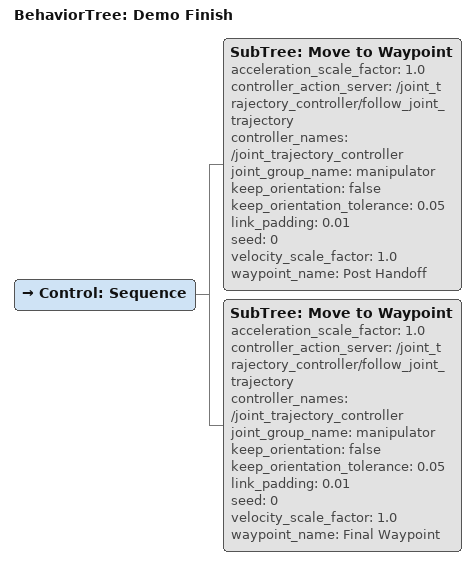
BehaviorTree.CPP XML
<?xml version="1.0" encoding="UTF-8" ?>
<root BTCPP_format="4" main_tree_to_execute="Demo Finish">
  <BehaviorTree ID="Demo Finish">
    <Control ID="Sequence">
      <SubTree
        ID="Move to Waypoint"
        acceleration_scale_factor="1.0"
        controller_action_server="/joint_trajectory_controller/follow_joint_trajectory"
        controller_names="/joint_trajectory_controller"
        joint_group_name="manipulator"
        keep_orientation="false"
        keep_orientation_tolerance="0.05"
        link_padding="0.01"
        seed="0"
        velocity_scale_factor="1.0"
        waypoint_name="Post Handoff"
      />
      <SubTree
        ID="Move to Waypoint"
        acceleration_scale_factor="1.0"
        controller_action_server="/joint_trajectory_controller/follow_joint_trajectory"
        controller_names="/joint_trajectory_controller"
        joint_group_name="manipulator"
        keep_orientation="false"
        keep_orientation_tolerance="0.05"
        link_padding="0.01"
        seed="0"
        velocity_scale_factor="1.0"
        waypoint_name="Final Waypoint"
      />
    </Control>
  </BehaviorTree>
</root>
